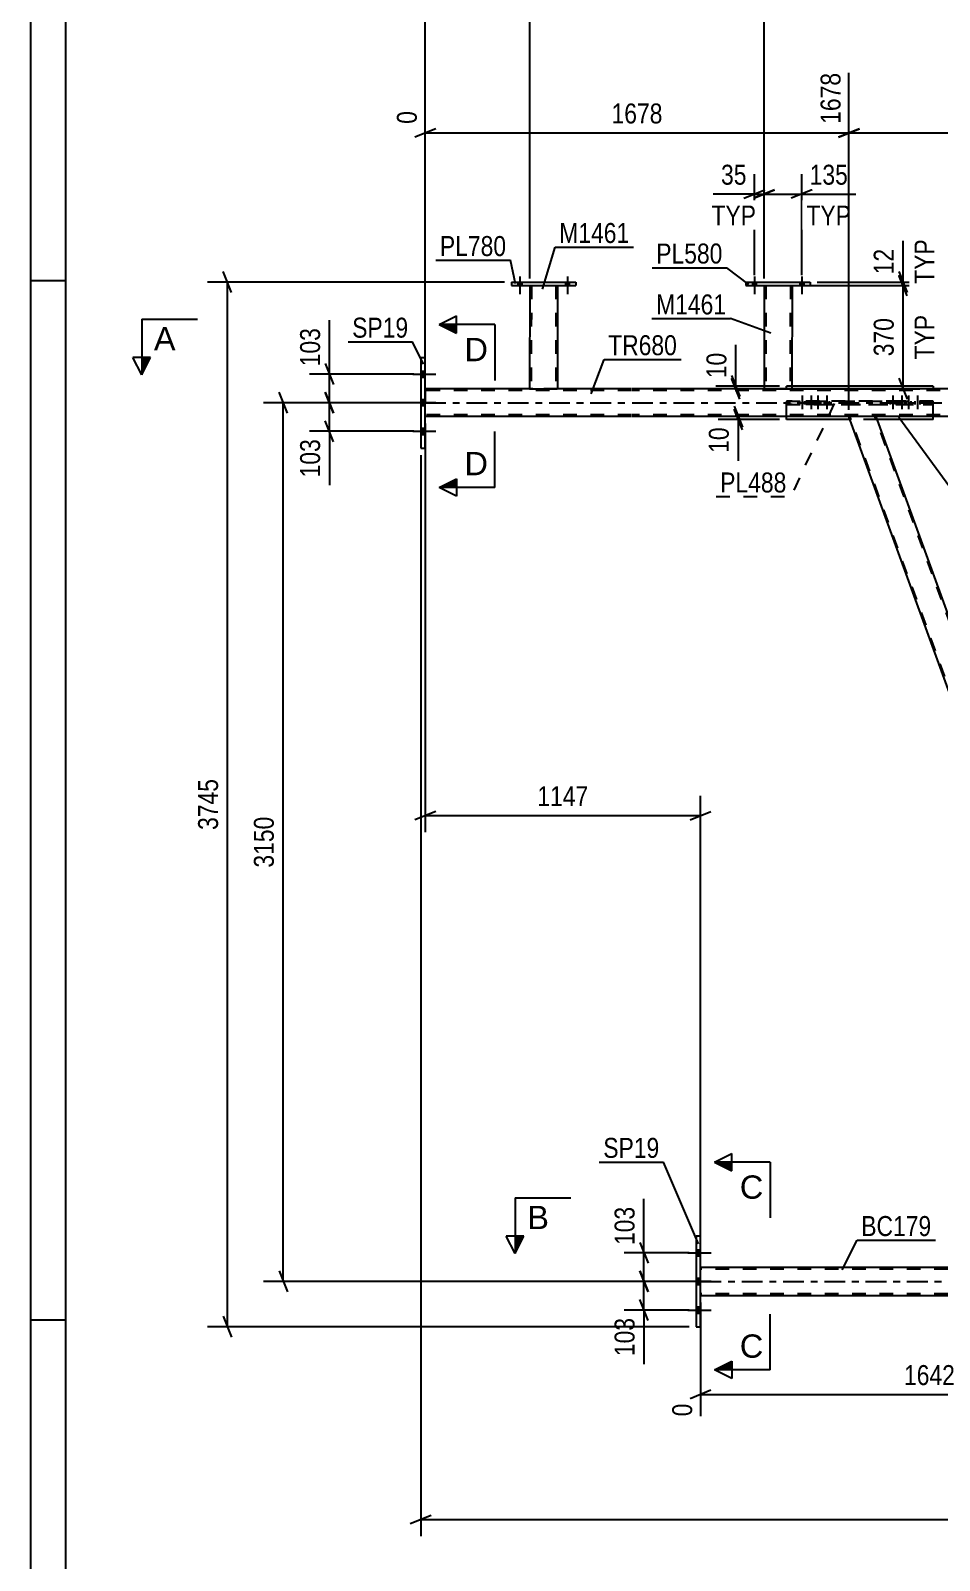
# Model space of a CAD drawing. Header units: millimetres. Extents: x 0 to 841, y 0 to 594.
# Drawn here: x 0 to 130.3, y 263.5 to 482.9 of the extents above; entities that cross this region are included whole.
import ezdxf

# ---------------------------------------------------------------- set-up
doc = ezdxf.new("R2010")
doc.units = ezdxf.units.MM
doc.linetypes.add('DXK_LINE_DOT2', pattern=[3.9198, 1.9599, -1.9599])
doc.linetypes.add('DXK_LINE_DOT3', pattern=[5.9187, 2.979, -0.9799, 0.9799, -0.9799])
doc.styles.add('Arial', font='ARIAL.TTF', dxfattribs={"height": 0.2})
doc.styles.add('Arial Narrow', font='ARIALN.TTF', dxfattribs={"height": 0.2})

# ---------------------------------------------------------------- blocks, each defined once
blk = doc.blocks.new('Unknown-570369486-1113')
at = {"color": 5, "linetype": 'Continuous'}
for p, q in [((0, 594), (0, 0)), ((5, 589), (5, 5)), ((5, 447), (0, 447)), ((5, 298), (0, 298))]:
    blk.add_line(p, q, dxfattribs=at)
blk = doc.blocks.new('Part-570369486-1787 - 1691')
at = {"color": 7, "linetype": 'DXK_LINE_DOT2'}
for p, q in [((109.18, 431.93), (108.38, 431.93)), ((108.38, 427.54), (108.38, 431.93)), ((129.43, 427.54), (129.43, 431.54)), ((121.39, 427.13), (117.5, 427.13))]:
    blk.add_line(p, q, dxfattribs=at)
at = {"color": 2, "linetype": 'Continuous'}
for p, q in [((129.43, 431.93), (109.18, 431.93)), ((129.43, 431.93), (129.43, 431.54)), ((108.38, 427.13), (108.38, 427.54)), ((117.5, 427.13), (108.38, 427.13)), ((129.43, 427.13), (121.39, 427.13)), ((129.43, 427.13), (129.43, 427.54))]:
    blk.add_line(p, q, dxfattribs=at)
blk = doc.blocks.new('Bolt-570369486-2319 - 1691')
at = {"color": 1, "linetype": 'DXK_LINE_DOT2'}
for p, q in [((123.64, 430.57), (123.64, 427.57)), ((124.92, 430.57), (124.92, 427.57)), ((125.88, 430.57), (125.88, 427.57)), ((127.17, 430.57), (127.17, 427.57)), ((123.28, 429.77), (123.28, 429.29)), ((124, 429.77), (124, 429.29)), ((124.56, 429.77), (124.56, 429.29)), ((125.28, 429.77), (125.28, 429.29)), ((125.52, 429.77), (125.52, 429.29)), ((126.24, 429.77), (126.24, 429.29)), ((126.81, 429.77), (126.81, 429.29)), ((127.53, 429.77), (127.53, 429.29))]:
    blk.add_line(p, q, dxfattribs=at)
blk = doc.blocks.new('Part-570369486-1833 - 1691')
at = {"color": 2, "linetype": 'Continuous'}
for p, q in [((96.07, 310.04), (95.43, 310.04)), ((95.43, 310.04), (95.43, 297.04)), ((96.07, 297.04), (96.07, 310.04)), ((95.43, 297.04), (96.07, 297.04))]:
    blk.add_line(p, q, dxfattribs=at)
blk = doc.blocks.new('Part-570369486-1823 - 1691')
at = {"color": 2, "linetype": 'Continuous'}
for p, q in [((105.19, 446.35), (105.18, 431.54)), ((109.19, 446.35), (109.18, 431.53)), ((105.18, 431.54), (109.15, 431.53)), ((109.18, 431.53), (109.15, 431.53))]:
    blk.add_line(p, q, dxfattribs=at)
at = {"color": 7, "linetype": 'DXK_LINE_DOT2'}
for p, q in [((105.19, 446.35), (109.19, 446.35)), ((105.43, 446.35), (105.42, 431.54)), ((108.95, 446.35), (108.94, 431.53)), ((108.93, 431.53), (108.94, 431.53))]:
    blk.add_line(p, q, dxfattribs=at)
blk = doc.blocks.new('Part-570369486-1843 - 1691')
at = {"color": 2, "linetype": 'Continuous'}
for p, q in [((55.95, 436.04), (56.59, 436.04)), ((55.95, 436.04), (55.95, 423.04)), ((56.59, 423.04), (56.59, 436.04)), ((55.95, 423.04), (56.59, 423.04))]:
    blk.add_line(p, q, dxfattribs=at)
blk = doc.blocks.new('Part-570369486-1848 - 1691')
at = {"color": 2, "linetype": 'Continuous'}
for p, q in [((161.75, 305.54), (96.07, 305.54)), ((96.07, 301.54), (778.31, 301.54))]:
    blk.add_line(p, q, dxfattribs=at)
at = {"color": 7, "linetype": 'DXK_LINE_DOT2'}
for p, q in [((96.07, 301.54), (96.07, 305.54)), ((778.31, 305.3), (96.07, 305.3)), ((778.31, 301.78), (96.07, 301.78))]:
    blk.add_line(p, q, dxfattribs=at)
at = {"color": 7, "linetype": 'DXK_LINE_DOT3'}
blk.add_line((96.07, 303.54), (778.31, 303.54), dxfattribs=at)
blk = doc.blocks.new('Part-570369486-1853 - 1691')
at = {"color": 2, "linetype": 'Continuous'}
for p, q in [((72.04, 431.54), (56.59, 431.54)), ((86.17, 431.54), (75.56, 431.54)), ((105.66, 431.54), (86.27, 431.54)), ((145.18, 431.54), (109.18, 431.54)), ((86.17, 427.54), (56.59, 427.54)), ((117.35, 427.54), (86.27, 427.54)), ((200.98, 427.54), (121.24, 427.54))]:
    blk.add_line(p, q, dxfattribs=at)
at = {"color": 7, "linetype": 'DXK_LINE_DOT2'}
for p, q in [((56.59, 431.54), (56.59, 427.54)), ((86.17, 431.3), (56.59, 431.3)), ((75.56, 431.54), (72.04, 431.54)), ((761.51, 431.3), (86.27, 431.3)), ((109.18, 431.54), (105.66, 431.54)), ((86.17, 427.78), (56.59, 427.78)), ((761.51, 427.78), (86.27, 427.78)), ((121.24, 427.54), (117.35, 427.54))]:
    blk.add_line(p, q, dxfattribs=at)
at = {"color": 7, "linetype": 'DXK_LINE_DOT3'}
for p, q in [((56.59, 429.54), (86.17, 429.54)), ((86.27, 429.54), (761.51, 429.54))]:
    blk.add_line(p, q, dxfattribs=at)
blk = doc.blocks.new('Part-570369486-1958 - 1691')
at = {"color": 2, "linetype": 'Continuous'}
for p, q in [((161.75, 305.54), (117.35, 427.54)), ((120.9, 427.54), (117.35, 427.54)), ((121.24, 427.54), (120.9, 427.54)), ((164.2, 309.52), (121.24, 427.54)), ((165.31, 305.54), (161.75, 305.54)), ((165.62, 305.54), (165.31, 305.54)), ((165.65, 305.54), (165.62, 305.54))]:
    blk.add_line(p, q, dxfattribs=at)
at = {"color": 7, "linetype": 'DXK_LINE_DOT2'}
for p, q in [((161.92, 305.54), (117.52, 427.54)), ((165.48, 305.54), (121.07, 427.54)), ((165.65, 305.54), (164.2, 309.52)), ((165.31, 305.54), (165.55, 305.54))]:
    blk.add_line(p, q, dxfattribs=at)
blk = doc.blocks.new('Part-570369486-1973 - 1691')
at = {"color": 2, "linetype": 'Continuous'}
for p, q in [((102.59, 446.83), (102.59, 446.35)), ((102.59, 446.83), (111.79, 446.83)), ((102.59, 446.35), (111.79, 446.35)), ((111.79, 446.83), (111.79, 446.35))]:
    blk.add_line(p, q, dxfattribs=at)
blk = doc.blocks.new('Bolt-570369486-2318 - 1691')
at = {"linetype": 'Continuous'}
for points in [[(103.51, 446.35), (104.07, 446.35), (104.07, 446.83), (103.51, 446.83)], [(103.51, 446.35), (104.07, 446.35), (104.07, 446.83), (103.51, 446.83)], [(110.31, 446.35), (110.87, 446.35), (110.87, 446.83), (110.31, 446.83)], [(110.31, 446.35), (110.87, 446.35), (110.87, 446.83), (110.31, 446.83)]]:
    blk.add_hatch(color=1, dxfattribs=at).paths.add_polyline_path(points)
at = {"color": 1, "linetype": 'Continuous'}
for p, q in [((103.79, 447.63), (103.79, 445.11)), ((103.79, 447.63), (103.79, 445.11)), ((110.59, 447.63), (110.59, 445.11)), ((110.59, 447.63), (110.59, 445.11)), ((103.51, 446.83), (103.51, 446.35)), ((103.51, 446.83), (103.51, 446.35)), ((104.07, 446.83), (104.07, 446.35)), ((104.07, 446.83), (104.07, 446.35)), ((110.31, 446.83), (110.31, 446.35)), ((110.31, 446.83), (110.31, 446.35)), ((110.87, 446.83), (110.87, 446.35)), ((110.87, 446.83), (110.87, 446.35))]:
    blk.add_line(p, q, dxfattribs=at)
blk = doc.blocks.new('Part-570369486-2018 - 1691')
at = {"color": 2, "linetype": 'Continuous'}
for p, q in [((71.57, 446.35), (71.56, 431.54)), ((75.57, 446.35), (75.56, 431.53)), ((71.56, 431.54), (75.53, 431.53)), ((75.56, 431.53), (75.53, 431.53))]:
    blk.add_line(p, q, dxfattribs=at)
at = {"color": 7, "linetype": 'DXK_LINE_DOT2'}
for p, q in [((71.57, 446.35), (75.57, 446.35)), ((71.81, 446.35), (71.8, 431.54)), ((75.33, 446.35), (75.32, 431.53)), ((75.3, 431.53), (75.32, 431.53))]:
    blk.add_line(p, q, dxfattribs=at)
blk = doc.blocks.new('Part-570369486-2023 - 1691')
at = {"color": 2, "linetype": 'Continuous'}
for p, q in [((68.97, 446.83), (68.97, 446.35)), ((68.97, 446.83), (78.17, 446.83)), ((68.97, 446.35), (78.17, 446.35)), ((78.17, 446.83), (78.17, 446.35))]:
    blk.add_line(p, q, dxfattribs=at)
blk = doc.blocks.new('Bolt-570369486-2339 - 1691')
at = {"color": 1, "linetype": 'DXK_LINE_DOT2'}
for p, q in [((110.64, 430.57), (110.64, 427.57)), ((111.92, 430.57), (111.92, 427.57)), ((112.89, 430.57), (112.89, 427.57)), ((114.17, 430.57), (114.17, 427.57)), ((110.28, 429.77), (110.28, 429.29)), ((111, 429.77), (111, 429.29)), ((111.56, 429.77), (111.56, 429.29)), ((112.28, 429.77), (112.28, 429.29)), ((112.53, 429.77), (112.53, 429.29)), ((113.25, 429.77), (113.25, 429.29)), ((113.81, 429.77), (113.81, 429.29)), ((114.53, 429.77), (114.53, 429.29))]:
    blk.add_line(p, q, dxfattribs=at)
blk = doc.blocks.new('Part-570369486-2193 - 1691')
at = {"color": 7, "linetype": 'DXK_LINE_DOT2'}
for p, q in [((108.38, 429.77), (129.43, 429.77)), ((113.15, 429.77), (108.38, 429.77)), ((108.38, 429.77), (108.38, 429.77)), ((108.38, 429.77), (108.38, 429.29)), ((108.38, 429.29), (129.43, 429.29)), ((113.15, 429.29), (108.38, 429.29)), ((124.65, 429.77), (113.15, 429.77)), ((113.15, 429.77), (113.15, 429.29)), ((113.15, 429.29), (124.65, 429.29)), ((129.43, 429.77), (124.65, 429.77)), ((124.65, 429.77), (124.65, 429.29)), ((124.65, 429.29), (129.43, 429.29)), ((129.43, 429.77), (129.43, 429.77)), ((129.43, 429.29), (129.43, 429.77))]:
    blk.add_line(p, q, dxfattribs=at)
blk = doc.blocks.new('Bolt-570369486-2309 - 1691')
at = {"linetype": 'Continuous'}
for points in [[(56.59, 433.2), (56.59, 434.08), (55.95, 434.08), (55.95, 433.2)], [(56.59, 433.2), (56.59, 434.08), (55.95, 434.08), (55.95, 433.2)], [(56.59, 433.2), (56.59, 434.08), (55.95, 434.08), (55.95, 433.2)], [(56.59, 429.12), (56.59, 430), (55.95, 430), (55.95, 429.12)], [(56.59, 429.12), (56.59, 430), (55.95, 430), (55.95, 429.12)], [(56.59, 425), (56.59, 425.88), (55.95, 425.88), (55.95, 425)], [(56.59, 425), (56.59, 425.88), (55.95, 425.88), (55.95, 425)], [(56.59, 425), (56.59, 425.88), (55.95, 425.88), (55.95, 425)]]:
    blk.add_hatch(color=1, dxfattribs=at).paths.add_polyline_path(points)
at = {"color": 1, "linetype": 'Continuous'}
for p, q in [((54.79, 433.64), (58.11, 433.64)), ((54.79, 433.64), (58.11, 433.64)), ((54.79, 433.64), (58.11, 433.64)), ((55.95, 434.08), (56.59, 434.08)), ((55.95, 434.08), (56.59, 434.08)), ((55.95, 434.08), (56.59, 434.08)), ((55.95, 433.2), (56.59, 433.2)), ((55.95, 433.2), (56.59, 433.2)), ((55.95, 433.2), (56.59, 433.2)), ((55.95, 430), (56.59, 430)), ((55.95, 430), (56.59, 430)), ((54.79, 429.56), (58.11, 429.56)), ((54.79, 429.56), (58.11, 429.56)), ((55.95, 429.12), (56.59, 429.12)), ((55.95, 429.12), (56.59, 429.12)), ((55.95, 425.88), (56.59, 425.88)), ((55.95, 425.88), (56.59, 425.88)), ((55.95, 425.88), (56.59, 425.88)), ((54.79, 425.44), (58.11, 425.44)), ((54.79, 425.44), (58.11, 425.44)), ((54.79, 425.44), (58.11, 425.44)), ((55.95, 425), (56.59, 425)), ((55.95, 425), (56.59, 425)), ((55.95, 425), (56.59, 425))]:
    blk.add_line(p, q, dxfattribs=at)
blk = doc.blocks.new('Bolt-570369486-2311 - 1691')
at = {"linetype": 'Continuous'}
for points in [[(96.07, 307.2), (96.07, 308.08), (95.43, 308.08), (95.43, 307.2)], [(96.07, 307.2), (96.07, 308.08), (95.43, 308.08), (95.43, 307.2)], [(96.07, 307.2), (96.07, 308.08), (95.43, 308.08), (95.43, 307.2)], [(96.07, 303.12), (96.07, 304), (95.43, 304), (95.43, 303.12)], [(96.07, 303.12), (96.07, 304), (95.43, 304), (95.43, 303.12)], [(96.07, 299), (96.07, 299.88), (95.43, 299.88), (95.43, 299)], [(96.07, 299), (96.07, 299.88), (95.43, 299.88), (95.43, 299)], [(96.07, 299), (96.07, 299.88), (95.43, 299.88), (95.43, 299)]]:
    blk.add_hatch(color=1, dxfattribs=at).paths.add_polyline_path(points)
at = {"color": 1, "linetype": 'Continuous'}
for p, q in [((94.27, 307.64), (97.59, 307.64)), ((94.27, 307.64), (97.59, 307.64)), ((94.27, 307.64), (97.59, 307.64)), ((95.43, 308.08), (96.07, 308.08)), ((95.43, 308.08), (96.07, 308.08)), ((95.43, 308.08), (96.07, 308.08)), ((95.43, 307.2), (96.07, 307.2)), ((95.43, 307.2), (96.07, 307.2)), ((95.43, 307.2), (96.07, 307.2)), ((94.27, 303.56), (97.59, 303.56)), ((94.27, 303.56), (97.59, 303.56)), ((95.43, 304), (96.07, 304)), ((95.43, 304), (96.07, 304)), ((95.43, 303.12), (96.07, 303.12)), ((95.43, 303.12), (96.07, 303.12)), ((94.27, 299.44), (97.59, 299.44)), ((94.27, 299.44), (97.59, 299.44)), ((94.27, 299.44), (97.59, 299.44)), ((95.43, 299.88), (96.07, 299.88)), ((95.43, 299.88), (96.07, 299.88)), ((95.43, 299.88), (96.07, 299.88)), ((95.43, 299), (96.07, 299)), ((95.43, 299), (96.07, 299)), ((95.43, 299), (96.07, 299))]:
    blk.add_line(p, q, dxfattribs=at)
blk = doc.blocks.new('Bolt-570369486-2317 - 1691')
at = {"linetype": 'Continuous'}
for points in [[(69.89, 446.35), (70.45, 446.35), (70.45, 446.83), (69.89, 446.83)], [(69.89, 446.35), (70.45, 446.35), (70.45, 446.83), (69.89, 446.83)], [(76.69, 446.35), (77.25, 446.35), (77.25, 446.83), (76.69, 446.83)], [(76.69, 446.35), (77.25, 446.35), (77.25, 446.83), (76.69, 446.83)]]:
    blk.add_hatch(color=1, dxfattribs=at).paths.add_polyline_path(points)
at = {"color": 1, "linetype": 'Continuous'}
for p, q in [((70.17, 447.63), (70.17, 445.11)), ((70.17, 447.63), (70.17, 445.11)), ((76.97, 447.63), (76.97, 445.11)), ((76.97, 447.63), (76.97, 445.11)), ((69.89, 446.83), (69.89, 446.35)), ((69.89, 446.83), (69.89, 446.35)), ((70.45, 446.83), (70.45, 446.35)), ((70.45, 446.83), (70.45, 446.35)), ((76.69, 446.83), (76.69, 446.35)), ((76.69, 446.83), (76.69, 446.35)), ((77.25, 446.83), (77.25, 446.35)), ((77.25, 446.83), (77.25, 446.35))]:
    blk.add_line(p, q, dxfattribs=at)
blk = doc.blocks.new('StraightDimension-570369486-24027 - 1691')
at = {"color": 7, "linetype": 'Continuous'}
for p, q in [((161.75, 304.54), (161.75, 278.72)), ((96.07, 300.54), (96.07, 284.2)), ((97.57, 287.93), (94.57, 286.73)), ((160.25, 286.73), (163.25, 287.93)), ((96.07, 287.33), (161.75, 287.33))]:
    blk.add_line(p, q, dxfattribs=at)
at = {"color": 0}
blk.add_wipeout([(133.17, 288.08), (133.17, 292.28), (124.65, 292.28), (124.65, 288.08)], dxfattribs=at)
at = {"color": 0, "linetype": 'Continuous'}
for points in [[(95.47, 286.63), (91.27, 286.63), (91.27, 283.6), (95.47, 283.6)], [(161.15, 286.63), (156.95, 286.63), (156.95, 278.12), (161.15, 278.12)]]:
    blk.add_wipeout(points, dxfattribs=at)
at = {"color": 3, "style": 'Arial Narrow'}
blk.add_text('1642', height=2.863, dxfattribs=at).set_placement((125.25, 288.68))
at = {"color": 3, "linetype": 'Continuous', "style": 'Arial Narrow'}
for s, height, p in [('0', 2.86, (94.87, 284.2)), ('1642', 2.863, (160.55, 278.72))]:
    blk.add_text(s, height=height, rotation=90.0002, dxfattribs=at).set_placement(p)
blk = doc.blocks.new('StraightDimension-570369486-3940 - 1691')
at = {"color": 7, "linetype": 'Continuous'}
for p, q in [((100.87, 429.04), (102.07, 426.04)), ((102.07, 425.63), (100.87, 428.63)), ((107.38, 427.54), (98.62, 427.54)), ((107.38, 427.13), (98.62, 427.13)), ((101.47, 427.13), (101.47, 427.54))]:
    blk.add_line(p, q, dxfattribs=at)
at = {"color": 0}
blk.add_wipeout([(100.72, 426.6), (96.52, 426.6), (96.52, 421.75), (100.72, 421.75)], dxfattribs=at)
at = {"color": 7, "linetype": 'Continuous'}
blk.add_line((101.47, 427.13), (101.47, 421.22), dxfattribs=at)
blk.add_line((101.47, 427.13), (101.47, 421.22), dxfattribs=at)
at = {"color": 3, "style": 'Arial Narrow'}
blk.add_text('10', height=2.863, rotation=90.0002, dxfattribs=at).set_placement((100.12, 422.35))
blk = doc.blocks.new('StraightDimension-570369486-27115 - 1691')
at = {"color": 7, "linetype": 'Continuous'}
for p, q in [((103.79, 447.83), (103.79, 462.3)), ((105.19, 447.35), (105.19, 462.3)), ((102.29, 458.85), (105.29, 460.05)), ((106.69, 460.05), (103.69, 458.85)), ((103.79, 459.45), (105.19, 459.45))]:
    blk.add_line(p, q, dxfattribs=at)
at = {"color": 0}
blk.add_wipeout([(103.27, 460.2), (103.27, 464.4), (98.41, 464.4), (98.41, 460.2)], dxfattribs=at)
at = {"color": 7, "linetype": 'Continuous'}
blk.add_line((103.79, 459.45), (97.88, 459.45), dxfattribs=at)
at = {"color": 3, "style": 'Arial Narrow'}
blk.add_text('35', height=2.863, dxfattribs=at).set_placement((99.01, 460.8))
at = {"color": 0, "linetype": 'Continuous'}
blk.add_wipeout([(104.63, 454.35), (104.63, 458.55), (97.04, 458.55), (97.04, 454.35)], dxfattribs=at)
at = {"color": 7, "linetype": 'Continuous'}
blk.add_line((103.79, 459.45), (97.88, 459.45), dxfattribs=at)
at = {"color": 3, "linetype": 'Continuous', "style": 'Arial Narrow'}
blk.add_text('TYP', height=2.863, dxfattribs=at).set_placement((97.64, 454.95))
blk = doc.blocks.new('StraightDimension-570369486-21076 - 1691')
at = {"color": 7, "linetype": 'Continuous'}
for p, q in [((55.95, 422.04), (55.95, 267)), ((57.45, 270), (54.45, 268.8)), ((55.95, 269.4), (787.57, 269.4))]:
    blk.add_line(p, q, dxfattribs=at)
blk = doc.blocks.new('StraightDimension-570369486-2523 - 1691')
at = {"color": 7, "linetype": 'Continuous'}
for p, q in [((87.36, 305.04), (88.56, 302.04)), ((94.43, 303.54), (85.11, 303.54)), ((87.96, 299.44), (87.96, 303.54)), ((88.56, 297.94), (87.36, 300.94)), ((94.43, 299.44), (85.11, 299.44))]:
    blk.add_line(p, q, dxfattribs=at)
at = {"color": 0}
blk.add_wipeout([(87.21, 298.91), (83.01, 298.91), (83.01, 292.23), (87.21, 292.23)], dxfattribs=at)
at = {"color": 7, "linetype": 'Continuous'}
blk.add_line((87.96, 299.44), (87.96, 291.7), dxfattribs=at)
blk.add_line((87.96, 299.44), (87.96, 291.7), dxfattribs=at)
at = {"color": 3, "style": 'Arial Narrow'}
blk.add_text('103', height=2.863, rotation=90.0002, dxfattribs=at).set_placement((86.61, 292.83))
blk = doc.blocks.new('StraightDimension-570369486-32302 - 1691')
at = {"color": 7, "linetype": 'Continuous'}
for p, q in [((125.72, 444.85), (124.52, 447.85)), ((110.19, 446.35), (127.52, 446.35)), ((125.12, 431.54), (125.12, 446.35)), ((124.52, 433.04), (125.72, 430.04)), ((110.18, 431.54), (127.52, 431.54))]:
    blk.add_line(p, q, dxfattribs=at)
at = {"color": 0}
blk.add_wipeout([(124.37, 442.28), (120.17, 442.28), (120.17, 435.6), (124.37, 435.6)], dxfattribs=at)
at = {"color": 0, "linetype": 'Continuous'}
blk.add_wipeout([(130.22, 442.74), (126.02, 442.74), (126.02, 435.15), (130.22, 435.15)], dxfattribs=at)
at = {"color": 3, "style": 'Arial Narrow'}
blk.add_text('370', height=2.863, rotation=90.0002, dxfattribs=at).set_placement((123.77, 436.2))
at = {"color": 3, "linetype": 'Continuous', "style": 'Arial Narrow'}
blk.add_text('TYP', height=2.863, rotation=90.0002, dxfattribs=at).set_placement((129.62, 435.75))
blk = doc.blocks.new('StraightDimension-570369486-27114 - 1691')
at = {"color": 7, "linetype": 'Continuous'}
for p, q in [((105.19, 447.35), (105.19, 462.3)), ((110.59, 447.83), (110.59, 462.3)), ((103.69, 458.85), (106.69, 460.05)), ((105.19, 459.45), (110.59, 459.45)), ((112.09, 460.05), (109.09, 458.85))]:
    blk.add_line(p, q, dxfattribs=at)
at = {"color": 0}
blk.add_wipeout([(117.8, 460.2), (117.8, 464.4), (111.12, 464.4), (111.12, 460.2)], dxfattribs=at)
at = {"color": 7, "linetype": 'Continuous'}
blk.add_line((110.59, 459.45), (118.33, 459.45), dxfattribs=at)
at = {"color": 3, "style": 'Arial Narrow'}
blk.add_text('135', height=2.863, dxfattribs=at).set_placement((111.72, 460.8))
at = {"color": 0, "linetype": 'Continuous'}
blk.add_wipeout([(118.25, 454.35), (118.25, 458.55), (110.66, 458.55), (110.66, 454.35)], dxfattribs=at)
at = {"color": 7, "linetype": 'Continuous'}
blk.add_line((110.59, 459.45), (118.33, 459.45), dxfattribs=at)
at = {"color": 3, "linetype": 'Continuous', "style": 'Arial Narrow'}
blk.add_text('TYP', height=2.863, dxfattribs=at).set_placement((111.26, 454.95))
blk = doc.blocks.new('StraightDimension-570369486-24316 - 1691')
at = {"color": 7, "linetype": 'Continuous'}
for p, q in [((28.83, 445.33), (27.63, 448.33)), ((67.97, 446.83), (25.38, 446.83)), ((28.23, 297.04), (28.23, 446.83)), ((27.63, 298.54), (28.83, 295.54)), ((94.43, 297.04), (25.38, 297.04))]:
    blk.add_line(p, q, dxfattribs=at)
at = {"color": 0}
blk.add_wipeout([(27.48, 376.19), (23.28, 376.19), (23.28, 367.68), (27.48, 367.68)], dxfattribs=at)
at = {"color": 3, "style": 'Arial Narrow'}
blk.add_text('3745', height=2.863, rotation=90.0002, dxfattribs=at).set_placement((26.88, 368.28))
blk = doc.blocks.new('StraightDimension-570369486-21090 - 1691')
at = {"color": 7, "linetype": 'Continuous'}
for p, q in [((56.59, 426.54), (56.59, 367.94)), ((96.07, 306.54), (96.07, 373.19)), ((58.09, 370.94), (55.09, 369.74)), ((94.57, 369.74), (97.57, 370.94)), ((56.59, 370.34), (96.07, 370.34))]:
    blk.add_line(p, q, dxfattribs=at)
at = {"color": 0}
blk.add_wipeout([(80.59, 371.09), (80.59, 375.29), (72.07, 375.29), (72.07, 371.09)], dxfattribs=at)
at = {"color": 3, "style": 'Arial Narrow'}
blk.add_text('1147', height=2.863, dxfattribs=at).set_placement((72.67, 371.69))
blk = doc.blocks.new('StraightDimension-570369486-26830 - 1691')
at = {"color": 7, "linetype": 'Continuous'}
for p, q in [((200.98, 428.54), (200.98, 481.35)), ((117.35, 428.54), (117.35, 476.85)), ((118.85, 468.83), (115.85, 467.63)), ((117.35, 468.23), (200.98, 468.23)), ((199.48, 467.63), (202.48, 468.83))]:
    blk.add_line(p, q, dxfattribs=at)
at = {"color": 0, "linetype": 'Continuous'}
blk.add_wipeout([(200.38, 481.95), (196.18, 481.95), (196.18, 473.43), (200.38, 473.43)], dxfattribs=at)
at = {"color": 0}
blk.add_wipeout([(163.42, 468.98), (163.42, 473.18), (154.91, 473.18), (154.91, 468.98)], dxfattribs=at)
at = {"color": 3, "linetype": 'Continuous', "style": 'Arial Narrow'}
blk.add_text('3769', height=2.863, rotation=90.0002, dxfattribs=at).set_placement((199.78, 474.03))
at = {"color": 3, "style": 'Arial Narrow'}
blk.add_text('2091', height=2.863, dxfattribs=at).set_placement((155.51, 469.58))
blk = doc.blocks.new('StraightDimension-570369486-3589 - 1691')
at = {"color": 7, "linetype": 'Continuous'}
for p, q in [((36.83, 428.04), (35.63, 431.04)), ((56.35, 429.54), (33.38, 429.54)), ((36.23, 303.54), (36.23, 429.54)), ((35.63, 305.04), (36.83, 302.04)), ((95.07, 303.54), (33.38, 303.54))]:
    blk.add_line(p, q, dxfattribs=at)
at = {"color": 0}
blk.add_wipeout([(35.48, 370.79), (31.28, 370.79), (31.28, 362.28), (35.48, 362.28)], dxfattribs=at)
at = {"color": 3, "style": 'Arial Narrow'}
blk.add_text('3150', height=2.863, rotation=90.0002, dxfattribs=at).set_placement((34.88, 362.88))
blk = doc.blocks.new('StraightDimension-570369486-2515 - 1691')
at = {"color": 7, "linetype": 'Continuous'}
for p, q in [((94.43, 307.64), (85.11, 307.64)), ((87.36, 309.14), (88.56, 306.14)), ((87.96, 303.54), (87.96, 307.64)), ((88.56, 302.04), (87.36, 305.04)), ((94.43, 303.54), (85.11, 303.54))]:
    blk.add_line(p, q, dxfattribs=at)
at = {"color": 0}
blk.add_wipeout([(87.21, 314.84), (83.01, 314.84), (83.01, 308.16), (87.21, 308.16)], dxfattribs=at)
at = {"color": 7, "linetype": 'Continuous'}
blk.add_line((87.96, 307.64), (87.96, 315.37), dxfattribs=at)
blk.add_line((87.96, 307.64), (87.96, 315.37), dxfattribs=at)
at = {"color": 3, "style": 'Arial Narrow'}
blk.add_text('103', height=2.863, rotation=90.0002, dxfattribs=at).set_placement((86.61, 308.76))
blk = doc.blocks.new('StraightDimension-570369486-2532 - 1691')
at = {"color": 7, "linetype": 'Continuous'}
for p, q in [((42.26, 431.04), (43.46, 428.04)), ((54.95, 429.54), (40.01, 429.54)), ((42.86, 425.44), (42.86, 429.54)), ((43.46, 423.94), (42.26, 426.94)), ((54.95, 425.44), (40.01, 425.44))]:
    blk.add_line(p, q, dxfattribs=at)
at = {"color": 0}
blk.add_wipeout([(42.11, 424.91), (37.91, 424.91), (37.91, 418.23), (42.11, 418.23)], dxfattribs=at)
at = {"color": 7, "linetype": 'Continuous'}
blk.add_line((42.86, 425.44), (42.86, 417.7), dxfattribs=at)
blk.add_line((42.86, 425.44), (42.86, 417.7), dxfattribs=at)
at = {"color": 3, "style": 'Arial Narrow'}
blk.add_text('103', height=2.863, rotation=90.0002, dxfattribs=at).set_placement((41.51, 418.83))
blk = doc.blocks.new('StraightDimension-570369486-2540 - 1691')
at = {"color": 7, "linetype": 'Continuous'}
for p, q in [((42.26, 435.14), (43.46, 432.14)), ((54.95, 433.64), (40.01, 433.64)), ((42.86, 429.54), (42.86, 433.64)), ((43.46, 428.04), (42.26, 431.04)), ((54.95, 429.54), (40.01, 429.54))]:
    blk.add_line(p, q, dxfattribs=at)
at = {"color": 0}
blk.add_wipeout([(42.11, 440.84), (37.91, 440.84), (37.91, 434.16), (42.11, 434.16)], dxfattribs=at)
at = {"color": 7, "linetype": 'Continuous'}
blk.add_line((42.86, 433.64), (42.86, 441.37), dxfattribs=at)
blk.add_line((42.86, 433.64), (42.86, 441.37), dxfattribs=at)
at = {"color": 3, "style": 'Arial Narrow'}
blk.add_text('103', height=2.863, rotation=90.0002, dxfattribs=at).set_placement((41.51, 434.76))
blk = doc.blocks.new('StraightDimension-570369486-32301 - 1691')
at = {"color": 7, "linetype": 'Continuous'}
for p, q in [((124.52, 448.33), (125.72, 445.33)), ((125.72, 444.85), (124.52, 447.85)), ((110.19, 446.35), (127.52, 446.35)), ((112.79, 446.83), (127.52, 446.83)), ((125.12, 446.35), (125.12, 446.83))]:
    blk.add_line(p, q, dxfattribs=at)
at = {"color": 0}
blk.add_wipeout([(124.37, 452.21), (120.17, 452.21), (120.17, 447.35), (124.37, 447.35)], dxfattribs=at)
at = {"color": 7, "linetype": 'Continuous'}
blk.add_line((125.12, 446.83), (125.12, 452.73), dxfattribs=at)
at = {"color": 3, "style": 'Arial Narrow'}
blk.add_text('12', height=2.863, rotation=90.0002, dxfattribs=at).set_placement((123.77, 447.95))
at = {"color": 0, "linetype": 'Continuous'}
blk.add_wipeout([(130.22, 453.58), (126.02, 453.58), (126.02, 445.99), (130.22, 445.99)], dxfattribs=at)
at = {"color": 7, "linetype": 'Continuous'}
blk.add_line((125.12, 446.83), (125.12, 452.73), dxfattribs=at)
at = {"color": 3, "linetype": 'Continuous', "style": 'Arial Narrow'}
blk.add_text('TYP', height=2.863, rotation=90.0002, dxfattribs=at).set_placement((129.62, 446.59))
blk = doc.blocks.new('StraightDimension-570369486-3923 - 1691')
at = {"color": 7, "linetype": 'Continuous'}
for p, q in [((100.53, 433.43), (101.73, 430.43)), ((101.73, 430.04), (100.53, 433.04)), ((107.38, 431.93), (98.28, 431.93)), ((107.38, 431.54), (98.28, 431.54)), ((101.13, 431.54), (101.13, 431.93))]:
    blk.add_line(p, q, dxfattribs=at)
at = {"color": 0}
blk.add_wipeout([(100.38, 437.31), (96.18, 437.31), (96.18, 432.45), (100.38, 432.45)], dxfattribs=at)
at = {"color": 7, "linetype": 'Continuous'}
blk.add_line((101.13, 431.93), (101.13, 437.83), dxfattribs=at)
blk.add_line((101.13, 431.93), (101.13, 437.83), dxfattribs=at)
at = {"color": 3, "style": 'Arial Narrow'}
blk.add_text('10', height=2.863, rotation=90.0002, dxfattribs=at).set_placement((99.78, 433.05))
blk = doc.blocks.new('StraightDimension-570369486-26831 - 1691')
at = {"color": 7, "linetype": 'Continuous'}
for p, q in [((117.35, 428.54), (117.35, 476.85)), ((56.59, 432.54), (56.59, 471.36)), ((58.09, 468.83), (55.09, 467.63)), ((56.59, 468.23), (117.35, 468.23)), ((115.85, 467.63), (118.85, 468.83))]:
    blk.add_line(p, q, dxfattribs=at)
at = {"color": 0, "linetype": 'Continuous'}
for points in [[(116.75, 477.45), (112.55, 477.45), (112.55, 468.93), (116.75, 468.93)], [(55.99, 471.96), (51.79, 471.96), (51.79, 468.93), (55.99, 468.93)]]:
    blk.add_wipeout(points, dxfattribs=at)
at = {"color": 0}
blk.add_wipeout([(91.23, 468.98), (91.23, 473.18), (82.71, 473.18), (82.71, 468.98)], dxfattribs=at)
at = {"color": 3, "linetype": 'Continuous', "style": 'Arial Narrow'}
for s, height, p in [('1678', 2.863, (116.15, 469.53)), ('0', 2.86, (55.39, 469.53))]:
    blk.add_text(s, height=height, rotation=90.0002, dxfattribs=at).set_placement(p)
at = {"color": 3, "style": 'Arial Narrow'}
blk.add_text('1678', height=2.863, dxfattribs=at).set_placement((83.31, 469.58))
blk = doc.blocks.new('StraightDimension-570369486-32334 - 1691')
at = {"color": 7, "linetype": 'Continuous'}
for p, q in [((105.19, 447.35), (105.19, 495.44)), ((145.19, 440.37), (145.19, 495.44)), ((106.69, 487.42), (103.69, 486.22)), ((143.69, 486.22), (146.69, 487.42)), ((105.19, 486.82), (145.19, 486.82))]:
    blk.add_line(p, q, dxfattribs=at)
at = {"color": 0, "linetype": 'Continuous'}
blk.add_wipeout([(144.59, 496.04), (140.39, 496.04), (140.39, 487.52), (144.59, 487.52)], dxfattribs=at)
at = {"color": 0}
blk.add_wipeout([(129.45, 487.57), (129.45, 491.77), (120.93, 491.77), (120.93, 487.57)], dxfattribs=at)
at = {"color": 3, "linetype": 'Continuous', "style": 'Arial Narrow'}
blk.add_text('2374', height=2.863, rotation=90.0002, dxfattribs=at).set_placement((143.99, 488.12))
at = {"color": 3, "style": 'Arial Narrow'}
blk.add_text('1000', height=2.863, dxfattribs=at).set_placement((121.53, 488.17))
blk = doc.blocks.new('StraightDimension-570369486-32335 - 1691')
at = {"color": 7, "linetype": 'Continuous'}
for p, q in [((71.57, 447.35), (71.57, 498.11)), ((105.19, 447.35), (105.19, 495.44)), ((73.07, 487.42), (70.07, 486.22)), ((103.69, 486.22), (106.69, 487.42)), ((71.57, 486.82), (105.19, 486.82))]:
    blk.add_line(p, q, dxfattribs=at)
at = {"color": 0, "linetype": 'Continuous'}
blk.add_wipeout([(104.59, 496.04), (100.39, 496.04), (100.39, 487.52), (104.59, 487.52)], dxfattribs=at)
at = {"color": 0}
blk.add_wipeout([(92.64, 487.57), (92.64, 491.77), (84.12, 491.77), (84.12, 487.57)], dxfattribs=at)
at = {"color": 3, "linetype": 'Continuous', "style": 'Arial Narrow'}
blk.add_text('1375', height=2.863, rotation=90.0002, dxfattribs=at).set_placement((103.99, 488.12))
at = {"color": 3, "style": 'Arial Narrow'}
blk.add_text('1000', height=2.863, dxfattribs=at).set_placement((84.72, 488.17))
blk = doc.blocks.new('StraightDimension-570369486-32336 - 1691')
at = {"color": 7, "linetype": 'Continuous'}
for p, q in [((71.57, 447.35), (71.57, 498.11)), ((56.59, 432.54), (56.59, 489.95)), ((58.09, 487.42), (55.09, 486.22)), ((70.07, 486.22), (73.07, 487.42)), ((56.59, 486.82), (71.57, 486.82))]:
    blk.add_line(p, q, dxfattribs=at)
at = {"color": 0}
blk.add_wipeout([(67.42, 487.57), (67.42, 491.77), (60.74, 491.77), (60.74, 487.57)], dxfattribs=at)
at = {"color": 0, "linetype": 'Continuous'}
blk.add_wipeout([(55.99, 490.55), (51.79, 490.55), (51.79, 487.52), (55.99, 487.52)], dxfattribs=at)
at = {"color": 3, "linetype": 'Continuous', "style": 'Arial Narrow'}
blk.add_text('0', height=2.86, rotation=90.0002, dxfattribs=at).set_placement((55.39, 488.12))
at = {"color": 0, "linetype": 'Continuous'}
blk.add_wipeout([(70.97, 498.71), (66.77, 498.71), (66.77, 492.02), (70.97, 492.02)], dxfattribs=at)
at = {"color": 3, "linetype": 'Continuous', "style": 'Arial Narrow'}
blk.add_text('375', height=2.863, rotation=90.0002, dxfattribs=at).set_placement((70.37, 492.62))
at = {"color": 3, "style": 'Arial Narrow'}
blk.add_text('375', height=2.863, dxfattribs=at).set_placement((61.34, 488.17))
blk = doc.blocks.new('Mark-570369486-1829 - 1691')
at = {"color": 0}
blk.add_wipeout([(90.17, 321.26), (90.17, 324.26), (82.13, 324.26), (82.13, 321.26)], dxfattribs=at)
blk.add_wipeout([(90.17, 321.26), (90.17, 324.26), (82.13, 324.26), (82.13, 321.26)], dxfattribs=at)
at = {"color": 30, "linetype": 'Continuous'}
for p in [(81.53, 320.66), (95.76, 308.95)]:
    blk.add_line(p, (90.77, 320.66), dxfattribs=at)
at = {"color": 3, "style": 'Arial Narrow'}
blk.add_text('SP19', height=2.863, dxfattribs=at).set_placement((82.13, 321.26))
blk = doc.blocks.new('Mark-570369486-1839 - 1691')
at = {"color": 0}
blk.add_wipeout([(54.16, 438.87), (54.16, 441.87), (46.12, 441.87), (46.12, 438.87)], dxfattribs=at)
blk.add_wipeout([(54.16, 438.87), (54.16, 441.87), (46.12, 441.87), (46.12, 438.87)], dxfattribs=at)
at = {"color": 30, "linetype": 'Continuous'}
for p in [(45.52, 438.27), (56.32, 435.08)]:
    blk.add_line(p, (54.76, 438.27), dxfattribs=at)
at = {"color": 3, "style": 'Arial Narrow'}
blk.add_text('SP19', height=2.863, dxfattribs=at).set_placement((46.12, 438.87))
blk = doc.blocks.new('Mark-570369486-1783 - 1691')
at = {"color": 0}
blk.add_wipeout([(143.38, 416.12), (143.38, 419.12), (133.87, 419.12), (133.87, 416.12)], dxfattribs=at)
blk.add_wipeout([(143.38, 416.12), (143.38, 419.12), (133.87, 419.12), (133.87, 416.12)], dxfattribs=at)
at = {"color": 30, "linetype": 'Continuous'}
for p, q in [((124.49, 427.45), (133.27, 415.52)), ((133.27, 415.52), (143.98, 415.52))]:
    blk.add_line(p, q, dxfattribs=at)
at = {"color": 3, "style": 'Arial Narrow'}
blk.add_text('PL489', height=2.863, dxfattribs=at).set_placement((133.87, 416.12))
blk = doc.blocks.new('Mark-570369486-1819 - 1691')
at = {"color": 0}
blk.add_wipeout([(99.75, 442.2), (99.75, 445.2), (89.7, 445.2), (89.7, 442.2)], dxfattribs=at)
blk.add_wipeout([(99.75, 442.2), (99.75, 445.2), (89.7, 445.2), (89.7, 442.2)], dxfattribs=at)
at = {"color": 30, "linetype": 'Continuous'}
for p in [(89.1, 441.6), (106.13, 439.52)]:
    blk.add_line(p, (100.35, 441.6), dxfattribs=at)
at = {"color": 3, "style": 'Arial Narrow'}
blk.add_text('M1461', height=2.863, dxfattribs=at).set_placement((89.7, 442.2))
blk = doc.blocks.new('Mark-570369486-1844 - 1691')
at = {"color": 0}
blk.add_wipeout([(129.17, 310.05), (129.17, 313.05), (119.12, 313.05), (119.12, 310.05)], dxfattribs=at)
blk.add_wipeout([(129.17, 310.05), (129.17, 313.05), (119.12, 313.05), (119.12, 310.05)], dxfattribs=at)
at = {"color": 30, "linetype": 'Continuous'}
for p, q in [((116.36, 305.2), (118.52, 309.45)), ((118.52, 309.45), (129.77, 309.45))]:
    blk.add_line(p, q, dxfattribs=at)
at = {"color": 3, "style": 'Arial Narrow'}
blk.add_text('BC179', height=2.863, dxfattribs=at).set_placement((119.12, 310.05))
blk = doc.blocks.new('Mark-570369486-1849 - 1691')
at = {"color": 0}
blk.add_wipeout([(92.69, 436.35), (92.69, 439.35), (82.83, 439.35), (82.83, 436.35)], dxfattribs=at)
blk.add_wipeout([(92.69, 436.35), (92.69, 439.35), (82.83, 439.35), (82.83, 436.35)], dxfattribs=at)
at = {"color": 30, "linetype": 'Continuous'}
for p, q in [((80.39, 430.82), (82.23, 435.75)), ((82.23, 435.75), (93.29, 435.75))]:
    blk.add_line(p, q, dxfattribs=at)
at = {"color": 3, "style": 'Arial Narrow'}
blk.add_text('TR680', height=2.863, dxfattribs=at).set_placement((82.83, 436.35))
blk = doc.blocks.new('Mark-570369486-1969 - 1691')
at = {"color": 0}
blk.add_wipeout([(99.22, 449.5), (99.22, 452.5), (89.72, 452.5), (89.72, 449.5)], dxfattribs=at)
blk.add_wipeout([(99.22, 449.5), (99.22, 452.5), (89.72, 452.5), (89.72, 449.5)], dxfattribs=at)
at = {"color": 30, "linetype": 'Continuous'}
for p in [(89.12, 448.9), (103.01, 446.5)]:
    blk.add_line(p, (99.82, 448.9), dxfattribs=at)
at = {"color": 3, "style": 'Arial Narrow'}
blk.add_text('PL580', height=2.863, dxfattribs=at).set_placement((89.72, 449.5))
blk = doc.blocks.new('Mark-570369486-2014 - 1691')
at = {"color": 0}
blk.add_wipeout([(85.86, 452.44), (85.86, 455.44), (75.81, 455.44), (75.81, 452.44)], dxfattribs=at)
blk.add_wipeout([(85.86, 452.44), (85.86, 455.44), (75.81, 455.44), (75.81, 452.44)], dxfattribs=at)
at = {"color": 30, "linetype": 'Continuous'}
for p, q in [((73.42, 445.8), (75.21, 451.84)), ((75.21, 451.84), (86.46, 451.84))]:
    blk.add_line(p, q, dxfattribs=at)
at = {"color": 3, "style": 'Arial Narrow'}
blk.add_text('M1461', height=2.863, dxfattribs=at).set_placement((75.81, 452.44))
blk = doc.blocks.new('Mark-570369486-2019 - 1691')
at = {"color": 0}
blk.add_wipeout([(68.21, 450.57), (68.21, 453.57), (58.7, 453.57), (58.7, 450.57)], dxfattribs=at)
blk.add_wipeout([(68.21, 450.57), (68.21, 453.57), (58.7, 453.57), (58.7, 450.57)], dxfattribs=at)
at = {"color": 30, "linetype": 'Continuous'}
for p in [(58.1, 449.97), (69.54, 446.58)]:
    blk.add_line(p, (68.81, 449.97), dxfattribs=at)
at = {"color": 3, "style": 'Arial Narrow'}
blk.add_text('PL780', height=2.863, dxfattribs=at).set_placement((58.7, 450.57))
blk = doc.blocks.new('SectionMark-570369486-4363 - 1691')
at = {"linetype": 'Continuous'}
for points in [[(100.57, 320.65), (100.57, 319.4), (98.07, 320.65)], [(100.57, 292.1), (100.57, 290.85), (98.07, 290.85)]]:
    blk.add_hatch(color=6, dxfattribs=at).paths.add_polyline_path(points)
at = {"color": 6, "linetype": 'Continuous'}
for p, q in [((98.07, 320.65), (100.57, 321.9)), ((106.07, 320.65), (98.07, 320.65)), ((98.07, 320.65), (100.57, 319.4)), ((100.57, 319.4), (100.57, 321.9)), ((98.07, 290.85), (100.57, 292.1)), ((100.57, 292.1), (100.57, 289.6)), ((106.07, 290.85), (98.07, 290.85)), ((100.57, 289.6), (98.07, 290.85))]:
    blk.add_line(p, q, dxfattribs=at)
at = {"color": 0, "linetype": 'Continuous'}
for points in [[(105.07, 315.4), (105.07, 318.9), (101.7, 318.9), (101.7, 315.4)], [(105.07, 292.6), (105.07, 296.1), (101.7, 296.1), (101.7, 292.6)]]:
    blk.add_wipeout(points, dxfattribs=at)
at = {"color": 6, "linetype": 'Continuous'}
for p, q in [((106.07, 320.65), (106.07, 312.65)), ((106.07, 290.85), (106.07, 298.85))]:
    blk.add_line(p, q, dxfattribs=at)
at = {"color": 3, "linetype": 'Continuous', "style": 'Arial'}
for p in [(101.7, 315.4), (101.7, 292.6)]:
    blk.add_text('C', height=3.34, dxfattribs=at).set_placement(p)
blk = doc.blocks.new('SectionMark-570369486-4367 - 1691')
at = {"color": 6, "linetype": 'Continuous'}
for p, q in [((15.93, 441.54), (15.93, 433.54)), ((15.93, 433.54), (14.68, 436.04))]:
    blk.add_line(p, q, dxfattribs=at)
at = {"color": 0, "linetype": 'Continuous'}
blk.add_wipeout([(20.79, 437.04), (20.79, 440.54), (17.68, 440.54), (17.68, 437.04)], dxfattribs=at)
at = {"linetype": 'Continuous'}
blk.add_hatch(color=6, dxfattribs=at).paths.add_polyline_path([(15.93, 436.04), (17.18, 436.04), (15.93, 433.54)])
at = {"color": 6, "linetype": 'Continuous'}
for p, q in [((15.93, 441.54), (23.93, 441.54)), ((17.18, 436.04), (14.68, 436.04)), ((15.93, 433.54), (17.18, 436.04))]:
    blk.add_line(p, q, dxfattribs=at)
at = {"color": 3, "linetype": 'Continuous', "style": 'Arial'}
blk.add_text('A', height=3.34, dxfattribs=at).set_placement((17.68, 437.04))
blk = doc.blocks.new('Mark-570369486-2189 - 1691')
at = {"color": 0}
blk.add_wipeout([(108.39, 416.67), (108.39, 419.67), (98.89, 419.67), (98.89, 416.67)], dxfattribs=at)
blk.add_wipeout([(108.39, 416.67), (108.39, 419.67), (98.89, 419.67), (98.89, 416.67)], dxfattribs=at)
at = {"color": 30, "linetype": 'DXK_LINE_DOT2'}
for p in [(115.25, 429.44), (98.29, 416.07)]:
    blk.add_line(p, (108.99, 416.07), dxfattribs=at)
at = {"color": 3, "style": 'Arial Narrow'}
blk.add_text('PL488', height=2.863, dxfattribs=at).set_placement((98.89, 416.67))
blk = doc.blocks.new('SectionMark-570369486-4369 - 1691')
at = {"color": 6, "linetype": 'Continuous'}
for p, q in [((69.47, 315.54), (69.47, 307.54)), ((69.47, 307.54), (68.22, 310.04))]:
    blk.add_line(p, q, dxfattribs=at)
at = {"color": 0, "linetype": 'Continuous'}
blk.add_wipeout([(74.33, 311.04), (74.33, 314.54), (71.22, 314.54), (71.22, 311.04)], dxfattribs=at)
at = {"linetype": 'Continuous'}
blk.add_hatch(color=6, dxfattribs=at).paths.add_polyline_path([(69.47, 310.04), (70.72, 310.04), (69.47, 307.54)])
at = {"color": 6, "linetype": 'Continuous'}
for p, q in [((69.47, 315.54), (77.47, 315.54)), ((70.72, 310.04), (68.22, 310.04)), ((69.47, 307.54), (70.72, 310.04))]:
    blk.add_line(p, q, dxfattribs=at)
at = {"color": 3, "linetype": 'Continuous', "style": 'Arial'}
blk.add_text('B', height=3.34, dxfattribs=at).set_placement((71.22, 311.04))
blk = doc.blocks.new('SectionMark-570369486-4365 - 1691')
at = {"linetype": 'Continuous'}
for points in [[(61.09, 440.74), (61.09, 439.49), (58.59, 440.74)], [(61.09, 418.64), (61.09, 417.39), (58.59, 417.39)]]:
    blk.add_hatch(color=6, dxfattribs=at).paths.add_polyline_path(points)
at = {"color": 6, "linetype": 'Continuous'}
for p, q in [((58.59, 440.74), (61.09, 441.99)), ((61.09, 439.49), (61.09, 441.99)), ((66.59, 440.74), (58.59, 440.74)), ((58.59, 440.74), (61.09, 439.49)), ((58.59, 417.39), (61.09, 418.64)), ((66.59, 417.39), (58.59, 417.39)), ((61.09, 416.14), (58.59, 417.39)), ((61.09, 418.64), (61.09, 416.14))]:
    blk.add_line(p, q, dxfattribs=at)
at = {"color": 0, "linetype": 'Continuous'}
for points in [[(65.59, 435.49), (65.59, 438.99), (62.22, 438.99), (62.22, 435.49)], [(65.59, 419.14), (65.59, 422.64), (62.22, 422.64), (62.22, 419.14)]]:
    blk.add_wipeout(points, dxfattribs=at)
at = {"color": 6, "linetype": 'Continuous'}
for p, q in [((66.59, 440.74), (66.59, 432.74)), ((66.59, 417.39), (66.59, 425.39))]:
    blk.add_line(p, q, dxfattribs=at)
at = {"color": 3, "linetype": 'Continuous', "style": 'Arial'}
for p in [(62.22, 435.49), (62.22, 419.14)]:
    blk.add_text('D', height=3.34, dxfattribs=at).set_placement(p)

msp = doc.modelspace()

# ---------------------------------------------------------------- block references
for name in ['Unknown-570369486-1113', 'Bolt-570369486-2317 - 1691', 'Bolt-570369486-2318 - 1691', 'Part-570369486-2023 - 1691', 'Part-570369486-2018 - 1691', 'Part-570369486-1973 - 1691', 'Part-570369486-1823 - 1691', 'Part-570369486-1843 - 1691', 'Bolt-570369486-2309 - 1691', 'Part-570369486-1853 - 1691', 'Part-570369486-1787 - 1691', 'Bolt-570369486-2339 - 1691', 'Bolt-570369486-2319 - 1691', 'Part-570369486-2193 - 1691', 'Part-570369486-1958 - 1691', 'Part-570369486-1833 - 1691', 'Bolt-570369486-2311 - 1691', 'Part-570369486-1848 - 1691']:
    msp.add_blockref(name, (0, 0))

# ---------------------------------------------------------------- next in the draw order: block references
for name in ['StraightDimension-570369486-27115 - 1691', 'StraightDimension-570369486-32302 - 1691', 'StraightDimension-570369486-3940 - 1691', 'StraightDimension-570369486-24027 - 1691']:
    msp.add_blockref(name, (0, 0))

# ---------------------------------------------------------------- next in the draw order: block references
for name in ['StraightDimension-570369486-27114 - 1691', 'StraightDimension-570369486-3923 - 1691', 'StraightDimension-570369486-21076 - 1691']:
    msp.add_blockref(name, (0, 0))

# ---------------------------------------------------------------- next in the draw order: block references
for name in ['StraightDimension-570369486-26830 - 1691', 'Mark-570369486-1844 - 1691', 'StraightDimension-570369486-2523 - 1691']:
    msp.add_blockref(name, (0, 0))

# ---------------------------------------------------------------- next in the draw order: block references
for name in ['StraightDimension-570369486-32301 - 1691', 'StraightDimension-570369486-24316 - 1691', 'Mark-570369486-1783 - 1691']:
    msp.add_blockref(name, (0, 0))

# ---------------------------------------------------------------- next in the draw order: block references
msp.add_blockref('StraightDimension-570369486-21090 - 1691', (0, 0))

# ---------------------------------------------------------------- next in the draw order: block references
for name in ['StraightDimension-570369486-3589 - 1691', 'SectionMark-570369486-4363 - 1691']:
    msp.add_blockref(name, (0, 0))

# ---------------------------------------------------------------- next in the draw order: block references
for name in ['StraightDimension-570369486-2532 - 1691', 'StraightDimension-570369486-2515 - 1691']:
    msp.add_blockref(name, (0, 0))

# ---------------------------------------------------------------- next in the draw order: block references
for name in ['StraightDimension-570369486-2540 - 1691', 'Mark-570369486-1829 - 1691']:
    msp.add_blockref(name, (0, 0))

# ---------------------------------------------------------------- next in the draw order: block references
for name in ['StraightDimension-570369486-26831 - 1691', 'SectionMark-570369486-4369 - 1691']:
    msp.add_blockref(name, (0, 0))

# ---------------------------------------------------------------- next in the draw order: block references
for name in ['StraightDimension-570369486-32334 - 1691', 'Mark-570369486-2189 - 1691']:
    msp.add_blockref(name, (0, 0))

# ---------------------------------------------------------------- next in the draw order: block references
for name in ['StraightDimension-570369486-32335 - 1691', 'Mark-570369486-1819 - 1691']:
    msp.add_blockref(name, (0, 0))

# ---------------------------------------------------------------- next in the draw order: block references
for name in ['StraightDimension-570369486-32336 - 1691', 'Mark-570369486-1969 - 1691', 'Mark-570369486-1849 - 1691']:
    msp.add_blockref(name, (0, 0))

# ---------------------------------------------------------------- next in the draw order: block references
for name in ['Mark-570369486-2014 - 1691', 'Mark-570369486-2019 - 1691', 'Mark-570369486-1839 - 1691']:
    msp.add_blockref(name, (0, 0))

# ---------------------------------------------------------------- next in the draw order: block references
msp.add_blockref('SectionMark-570369486-4367 - 1691', (0, 0))

# ---------------------------------------------------------------- next in the draw order: block references
msp.add_blockref('SectionMark-570369486-4365 - 1691', (0, 0))

doc.saveas('drawing.dxf')
